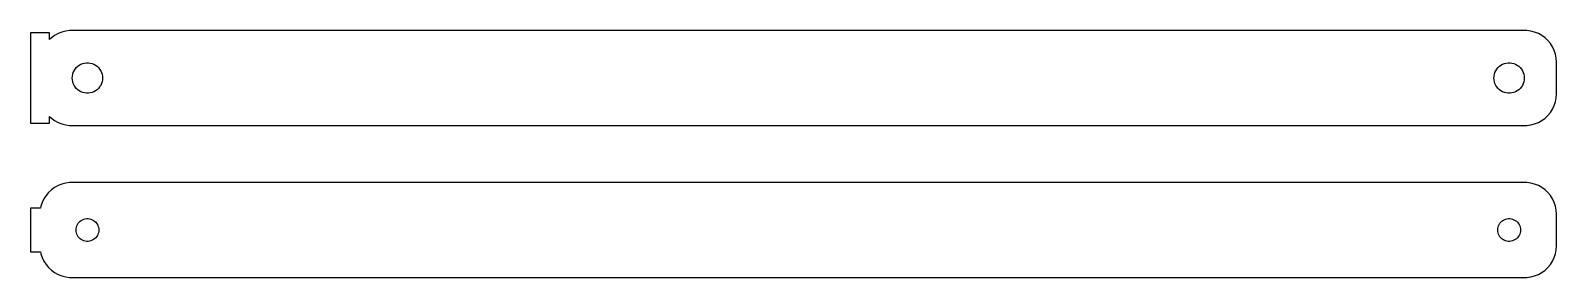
# Model space of a CAD drawing. Header units: metres. Extents: x -122 to 120, y 17 to 55.
import ezdxf

# ---------------------------------------------------------------- set-up
doc = ezdxf.new("R2010")
doc.units = ezdxf.units.M

msp = doc.modelspace()

# ---------------------------------------------------------------- linework, layer by layer
for p, q in [((-118.5, 55.1148), (-121.5, 55.1148)), ((-121.5, 55.1148), (-121.5, 40.8852)), ((-118.5, 54.0587), (-118.5, 55.1148)), ((-118.187, 54.3526), (-118.5, 54.0587)), ((-117.679, 54.7216), (-118.187, 54.3526)), ((-117.129, 55.0241), (-117.679, 54.7216)), ((-116.545, 55.2553), (-117.129, 55.0241)), ((-115.937, 55.4114), (-116.545, 55.2553)), ((-115.314, 55.4901), (-115.937, 55.4114)), ((115.314, 55.4901), (-115.314, 55.4901)), ((115.937, 55.4114), (115.314, 55.4901)), ((116.545, 55.2553), (115.937, 55.4114)), ((117.129, 55.0241), (116.545, 55.2553)), ((117.679, 54.7216), (117.129, 55.0241)), ((118.187, 54.3526), (117.679, 54.7216)), ((118.645, 53.9227), (118.187, 54.3526)), ((119.045, 53.4389), (118.645, 53.9227)), ((119.382, 52.9088), (119.045, 53.4389)), ((119.649, 52.3406), (119.382, 52.9088)), ((119.843, 51.7434), (119.649, 52.3406)), ((119.961, 51.1267), (119.843, 51.7434)), ((120, 50.5), (119.961, 51.1267)), ((-114.9, 48), (-114.881, 48.3008)), ((-114.881, 48.3008), (-114.825, 48.5968)), ((-114.825, 48.5968), (-114.731, 48.8835)), ((-114.731, 48.8835), (-114.603, 49.1562)), ((-114.603, 49.1562), (-114.442, 49.4107)), ((-114.442, 49.4107), (-114.25, 49.6429)), ((-114.25, 49.6429), (-114.03, 49.8492)), ((-114.03, 49.8492), (-113.786, 50.0264)), ((-113.786, 50.0264), (-113.522, 50.1716)), ((-113.522, 50.1716), (-113.242, 50.2825)), ((-113.242, 50.2825), (-112.95, 50.3575)), ((-112.95, 50.3575), (-112.651, 50.3953)), ((-112.651, 50.3953), (-112.349, 50.3953)), ((-112.349, 50.3953), (-112.05, 50.3575)), ((-112.05, 50.3575), (-111.758, 50.2825)), ((-111.758, 50.2825), (-111.478, 50.1716)), ((-111.478, 50.1716), (-111.214, 50.0264)), ((-111.214, 50.0264), (-110.97, 49.8492)), ((-110.97, 49.8492), (-110.75, 49.6429)), ((-110.75, 49.6429), (-110.558, 49.4107)), ((-110.558, 49.4107), (-110.397, 49.1562)), ((-110.397, 49.1562), (-110.269, 48.8835)), ((-110.269, 48.8835), (-110.175, 48.5968)), ((-110.175, 48.5968), (-110.119, 48.3008)), ((-110.119, 48.3008), (-110.1, 48)), ((110.1, 48), (110.119, 48.3008)), ((110.119, 48.3008), (110.175, 48.5968)), ((110.175, 48.5968), (110.269, 48.8835)), ((110.269, 48.8835), (110.397, 49.1562)), ((110.397, 49.1562), (110.558, 49.4107)), ((110.558, 49.4107), (110.75, 49.6429)), ((110.75, 49.6429), (110.97, 49.8492)), ((110.97, 49.8492), (111.214, 50.0264)), ((111.214, 50.0264), (111.478, 50.1716)), ((111.478, 50.1716), (111.758, 50.2825)), ((111.758, 50.2825), (112.05, 50.3575)), ((112.05, 50.3575), (112.349, 50.3953)), ((112.349, 50.3953), (112.651, 50.3953)), ((112.651, 50.3953), (112.95, 50.3575)), ((112.95, 50.3575), (113.242, 50.2825)), ((113.242, 50.2825), (113.522, 50.1716)), ((113.522, 50.1716), (113.786, 50.0264)), ((113.786, 50.0264), (114.03, 49.8492)), ((114.03, 49.8492), (114.25, 49.6429)), ((114.25, 49.6429), (114.442, 49.4107)), ((114.442, 49.4107), (114.603, 49.1562)), ((114.603, 49.1562), (114.731, 48.8835)), ((114.731, 48.8835), (114.825, 48.5968)), ((114.825, 48.5968), (114.881, 48.3008)), ((114.881, 48.3008), (114.9, 48)), ((120, 45.5), (120, 50.5)), ((-114.881, 47.6992), (-114.9, 48)), ((-114.825, 47.4032), (-114.881, 47.6992)), ((-114.731, 47.1165), (-114.825, 47.4032)), ((-114.603, 46.8438), (-114.731, 47.1165)), ((-114.442, 46.5893), (-114.603, 46.8438)), ((-114.25, 46.3571), (-114.442, 46.5893)), ((-114.03, 46.1508), (-114.25, 46.3571)), ((-113.786, 45.9736), (-114.03, 46.1508)), ((-113.522, 45.8284), (-113.786, 45.9736)), ((-111.214, 45.9736), (-111.478, 45.8284)), ((-110.97, 46.1508), (-111.214, 45.9736)), ((-110.75, 46.3571), (-110.97, 46.1508)), ((-110.558, 46.5893), (-110.75, 46.3571)), ((-110.397, 46.8438), (-110.558, 46.5893)), ((-110.269, 47.1165), (-110.397, 46.8438)), ((-110.175, 47.4032), (-110.269, 47.1165)), ((-110.119, 47.6992), (-110.175, 47.4032)), ((-110.1, 48), (-110.119, 47.6992)), ((110.119, 47.6992), (110.1, 48)), ((110.175, 47.4032), (110.119, 47.6992)), ((110.269, 47.1165), (110.175, 47.4032)), ((110.397, 46.8438), (110.269, 47.1165)), ((110.558, 46.5893), (110.397, 46.8438)), ((110.75, 46.3571), (110.558, 46.5893)), ((110.97, 46.1508), (110.75, 46.3571)), ((111.214, 45.9736), (110.97, 46.1508)), ((111.478, 45.8284), (111.214, 45.9736)), ((113.786, 45.9736), (113.522, 45.8284)), ((114.03, 46.1508), (113.786, 45.9736)), ((114.25, 46.3571), (114.03, 46.1508)), ((114.442, 46.5893), (114.25, 46.3571)), ((114.603, 46.8438), (114.442, 46.5893)), ((114.731, 47.1165), (114.603, 46.8438)), ((114.825, 47.4032), (114.731, 47.1165)), ((114.881, 47.6992), (114.825, 47.4032)), ((114.9, 48), (114.881, 47.6992)), ((-113.242, 45.7175), (-113.522, 45.8284)), ((-112.95, 45.6425), (-113.242, 45.7175)), ((-112.651, 45.6047), (-112.95, 45.6425)), ((-112.349, 45.6047), (-112.651, 45.6047)), ((-112.05, 45.6425), (-112.349, 45.6047)), ((-111.758, 45.7175), (-112.05, 45.6425)), ((-111.478, 45.8284), (-111.758, 45.7175)), ((111.758, 45.7175), (111.478, 45.8284)), ((112.05, 45.6425), (111.758, 45.7175)), ((112.349, 45.6047), (112.05, 45.6425)), ((112.651, 45.6047), (112.349, 45.6047)), ((112.95, 45.6425), (112.651, 45.6047)), ((113.242, 45.7175), (112.95, 45.6425)), ((113.522, 45.8284), (113.242, 45.7175)), ((119.382, 43.0912), (119.649, 43.6594)), ((119.649, 43.6594), (119.843, 44.2566)), ((119.843, 44.2566), (119.961, 44.8733)), ((119.961, 44.8733), (120, 45.5)), ((-118.5, 40.8852), (-118.5, 41.9413)), ((-118.5, 41.9413), (-118.187, 41.6474)), ((-118.187, 41.6474), (-117.679, 41.2784)), ((-117.679, 41.2784), (-117.129, 40.9759)), ((117.129, 40.9759), (117.679, 41.2784)), ((117.679, 41.2784), (118.187, 41.6474)), ((118.187, 41.6474), (118.645, 42.0773)), ((118.645, 42.0773), (119.045, 42.5611)), ((119.045, 42.5611), (119.382, 43.0912)), ((-121.5, 40.8852), (-118.5, 40.8852)), ((-117.129, 40.9759), (-116.545, 40.7447)), ((-116.545, 40.7447), (-115.937, 40.5886)), ((-115.937, 40.5886), (-115.314, 40.5099)), ((-115.314, 40.5099), (115.314, 40.5099)), ((115.314, 40.5099), (115.937, 40.5886)), ((115.937, 40.5886), (116.545, 40.7447)), ((116.545, 40.7447), (117.129, 40.9759)), ((-115.937, 31.4114), (-116.545, 31.2553)), ((-115.314, 31.4901), (-115.937, 31.4114)), ((115.314, 31.4901), (-115.314, 31.4901)), ((115.937, 31.4114), (115.314, 31.4901)), ((116.545, 31.2553), (115.937, 31.4114)), ((-119.045, 29.4389), (-119.382, 28.9088)), ((-118.645, 29.9227), (-119.045, 29.4389)), ((-118.187, 30.3526), (-118.645, 29.9227)), ((-117.679, 30.7216), (-118.187, 30.3526)), ((-117.129, 31.0241), (-117.679, 30.7216)), ((-116.545, 31.2553), (-117.129, 31.0241)), ((117.129, 31.0241), (116.545, 31.2553)), ((117.679, 30.7216), (117.129, 31.0241)), ((118.187, 30.3526), (117.679, 30.7216)), ((118.645, 29.9227), (118.187, 30.3526)), ((119.045, 29.4389), (118.645, 29.9227)), ((119.382, 28.9088), (119.045, 29.4389)), ((-119.9, 27.4442), (-121.5, 27.4442)), ((-121.5, 27.4442), (-121.5, 20.5558)), ((-119.843, 27.7434), (-119.9, 27.4442)), ((-119.649, 28.3406), (-119.843, 27.7434)), ((-119.382, 28.9088), (-119.649, 28.3406)), ((119.649, 28.3406), (119.382, 28.9088)), ((119.843, 27.7434), (119.649, 28.3406)), ((119.961, 27.1267), (119.843, 27.7434)), ((120, 26.5), (119.961, 27.1267)), ((-114.3, 24), (-114.286, 24.2256)), ((-114.286, 24.2256), (-114.243, 24.4476)), ((-114.243, 24.4476), (-114.174, 24.6626)), ((-114.174, 24.6626), (-114.077, 24.8671)), ((-114.077, 24.8671), (-113.956, 25.058)), ((-113.956, 25.058), (-113.812, 25.2322)), ((-113.812, 25.2322), (-113.647, 25.3869)), ((-113.647, 25.3869), (-113.464, 25.5198)), ((-113.464, 25.5198), (-113.266, 25.6287)), ((-113.266, 25.6287), (-113.056, 25.7119)), ((-113.056, 25.7119), (-112.837, 25.7681)), ((-112.837, 25.7681), (-112.613, 25.7964)), ((-112.613, 25.7964), (-112.387, 25.7964)), ((-112.387, 25.7964), (-112.163, 25.7681)), ((-112.163, 25.7681), (-111.944, 25.7119)), ((-111.944, 25.7119), (-111.734, 25.6287)), ((-111.734, 25.6287), (-111.536, 25.5198)), ((-111.536, 25.5198), (-111.353, 25.3869)), ((-111.353, 25.3869), (-111.188, 25.2322)), ((-111.188, 25.2322), (-111.044, 25.058)), ((-111.044, 25.058), (-110.923, 24.8671)), ((-110.923, 24.8671), (-110.826, 24.6626)), ((-110.826, 24.6626), (-110.757, 24.4476)), ((-110.757, 24.4476), (-110.714, 24.2256)), ((-110.714, 24.2256), (-110.7, 24)), ((110.7, 24), (110.714, 24.2256)), ((110.714, 24.2256), (110.757, 24.4476)), ((110.757, 24.4476), (110.826, 24.6626)), ((110.826, 24.6626), (110.923, 24.8671)), ((110.923, 24.8671), (111.044, 25.058)), ((111.044, 25.058), (111.188, 25.2322)), ((111.188, 25.2322), (111.353, 25.3869)), ((111.353, 25.3869), (111.536, 25.5198)), ((111.536, 25.5198), (111.734, 25.6287)), ((111.734, 25.6287), (111.944, 25.7119)), ((111.944, 25.7119), (112.163, 25.7681)), ((112.163, 25.7681), (112.387, 25.7964)), ((112.387, 25.7964), (112.613, 25.7964)), ((112.613, 25.7964), (112.837, 25.7681)), ((112.837, 25.7681), (113.056, 25.7119)), ((113.056, 25.7119), (113.266, 25.6287)), ((113.266, 25.6287), (113.464, 25.5198)), ((113.464, 25.5198), (113.647, 25.3869)), ((113.647, 25.3869), (113.812, 25.2322)), ((113.812, 25.2322), (113.956, 25.058)), ((113.956, 25.058), (114.077, 24.8671)), ((114.077, 24.8671), (114.174, 24.6626)), ((114.174, 24.6626), (114.243, 24.4476)), ((114.243, 24.4476), (114.286, 24.2256)), ((114.286, 24.2256), (114.3, 24)), ((120, 21.5), (120, 26.5)), ((-114.286, 23.7744), (-114.3, 24)), ((-114.243, 23.5524), (-114.286, 23.7744)), ((-114.174, 23.3374), (-114.243, 23.5524)), ((-114.077, 23.1329), (-114.174, 23.3374)), ((-113.956, 22.942), (-114.077, 23.1329)), ((-113.812, 22.7678), (-113.956, 22.942)), ((-113.647, 22.6131), (-113.812, 22.7678)), ((-113.464, 22.4802), (-113.647, 22.6131)), ((-113.266, 22.3713), (-113.464, 22.4802)), ((-113.056, 22.2881), (-113.266, 22.3713)), ((-112.837, 22.2319), (-113.056, 22.2881)), ((-112.613, 22.2036), (-112.837, 22.2319)), ((-112.387, 22.2036), (-112.613, 22.2036)), ((-112.163, 22.2319), (-112.387, 22.2036)), ((-111.944, 22.2881), (-112.163, 22.2319)), ((-111.734, 22.3713), (-111.944, 22.2881)), ((-111.536, 22.4802), (-111.734, 22.3713)), ((-111.353, 22.6131), (-111.536, 22.4802)), ((-111.188, 22.7678), (-111.353, 22.6131)), ((-111.044, 22.942), (-111.188, 22.7678)), ((-110.923, 23.1329), (-111.044, 22.942)), ((-110.826, 23.3374), (-110.923, 23.1329)), ((-110.757, 23.5524), (-110.826, 23.3374)), ((-110.714, 23.7744), (-110.757, 23.5524)), ((-110.7, 24), (-110.714, 23.7744)), ((110.714, 23.7744), (110.7, 24)), ((110.757, 23.5524), (110.714, 23.7744)), ((110.826, 23.3374), (110.757, 23.5524)), ((110.923, 23.1329), (110.826, 23.3374)), ((111.044, 22.942), (110.923, 23.1329)), ((111.188, 22.7678), (111.044, 22.942)), ((111.353, 22.6131), (111.188, 22.7678)), ((111.536, 22.4802), (111.353, 22.6131)), ((111.734, 22.3713), (111.536, 22.4802)), ((111.944, 22.2881), (111.734, 22.3713)), ((112.163, 22.2319), (111.944, 22.2881)), ((112.387, 22.2036), (112.163, 22.2319)), ((112.613, 22.2036), (112.387, 22.2036)), ((112.837, 22.2319), (112.613, 22.2036)), ((113.056, 22.2881), (112.837, 22.2319)), ((113.266, 22.3713), (113.056, 22.2881)), ((113.464, 22.4802), (113.266, 22.3713)), ((113.647, 22.6131), (113.464, 22.4802)), ((113.812, 22.7678), (113.647, 22.6131)), ((113.956, 22.942), (113.812, 22.7678)), ((114.077, 23.1329), (113.956, 22.942)), ((114.174, 23.3374), (114.077, 23.1329)), ((114.243, 23.5524), (114.174, 23.3374)), ((114.286, 23.7744), (114.243, 23.5524)), ((114.3, 24), (114.286, 23.7744)), ((-121.5, 20.5558), (-119.9, 20.5558)), ((-119.9, 20.5558), (-119.843, 20.2566)), ((-119.843, 20.2566), (-119.649, 19.6594)), ((-119.649, 19.6594), (-119.382, 19.0912)), ((119.382, 19.0912), (119.649, 19.6594)), ((119.649, 19.6594), (119.843, 20.2566)), ((119.843, 20.2566), (119.961, 20.8733)), ((119.961, 20.8733), (120, 21.5)), ((-119.382, 19.0912), (-119.045, 18.5611)), ((-119.045, 18.5611), (-118.645, 18.0773)), ((-118.645, 18.0773), (-118.187, 17.6474)), ((-118.187, 17.6474), (-117.679, 17.2784)), ((-117.679, 17.2784), (-117.129, 16.9759)), ((-117.129, 16.9759), (-116.545, 16.7447)), ((116.545, 16.7447), (117.129, 16.9759)), ((117.129, 16.9759), (117.679, 17.2784)), ((117.679, 17.2784), (118.187, 17.6474)), ((118.187, 17.6474), (118.645, 18.0773)), ((118.645, 18.0773), (119.045, 18.5611)), ((119.045, 18.5611), (119.382, 19.0912)), ((-116.545, 16.7447), (-115.937, 16.5886)), ((-115.937, 16.5886), (-115.314, 16.5099)), ((-115.314, 16.5099), (115.314, 16.5099)), ((115.314, 16.5099), (115.937, 16.5886)), ((115.937, 16.5886), (116.545, 16.7447))]:
    msp.add_line(p, q)

doc.saveas('drawing.dxf')
